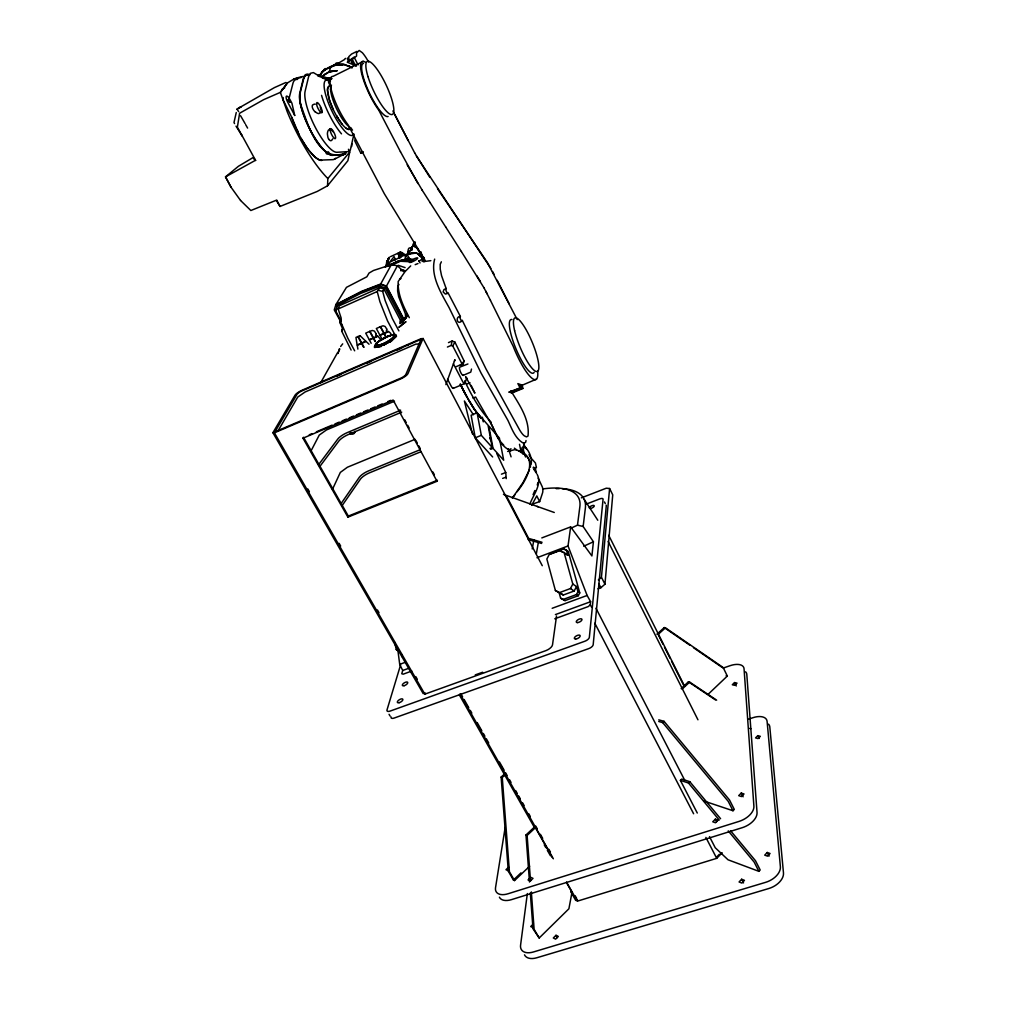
<?xml version="1.0" encoding="UTF-8"?>
<svg xmlns="http://www.w3.org/2000/svg" width="1009" height="1009" viewBox="0 0 1009 1009"><rect width="100%" height="100%" fill="white"/><g stroke="black" fill="none" stroke-linecap="round" stroke-linejoin="round"><path stroke-width="1.5" d="M406.703 313.458L406.677 315.88L399.942 322.716M386.321 264.837L386.661 261.949L388.112 260.99M330.511 89.7C332.869 86.03 324.759 81.174 330.675 79.724M406.741 313.648L406.677 315.88L400.787 321.846M506.228 478.632L505.749 472.54L496.705 453.419M276.441 200.614L280.035 206.454L317.242 191.433L327.521 185.807L327.849 178.555A76.81 21.353 64 0 1 287.149 111.507L280.363 92.361L287.464 82.902L293.96 79.017A639.365 183.007 70.3 0 1 302.99 76.507M517.037 491.761C527.972 478.594 539.903 454.655 514.716 449.661L507.615 451.439M530.356 467.129C531.831 459.511 524.983 453.508 518.525 450.973M347.638 57.942L347.512 59.405L348.849 60.225L347.638 61.65L354.247 57.021M722.154 852.756L716.718 858.331L577.35 901.163L577.463 899.864L575.71 900.406L570.829 891.792L571.989 892.322L568.887 908.794L539.184 938.004L532.992 928.759L530.305 892.927M597.959 588.802L600.872 587.73L604.959 584.198L612.74 494.839L609.6 488.507L606.27 488.205L581.323 497.866M604.959 584.198L601.427 577.274L609.6 488.507M591.728 607.393L590.29 604.832L590.606 601.705L587.124 595.461L568.029 545.97L570.653 526.887L541.82 537.911M562.278 488.697A94.203 35.668 -28.1 0 1 585.359 508.183L583.139 526.471L593.418 541.757L591.905 555.946L570.653 526.887M387.153 263.538L388.036 260.436L387.166 263.412A14.593 11.149 -36.3 0 0 387.166 263.778M414.585 242.601L412.996 246.095L413.917 242.929L415.279 242.589M447.416 347.046L451.212 345.419L452.082 341.029L454.92 342.089L464.165 361.096L461.138 364.564L456.093 366.696M303.709 78.576A43.841 11.881 64.1 0 1 308.729 74.792L306.03 75.019L303.999 77.605L300.051 93.471L299.988 100.635A36.034 9.989 64 0 0 300.77 104.936C307.821 123.312 318.112 164.29 345.57 152.927M411.823 250.459L412.467 246.259L409.326 252.906L400.724 256.891M536.498 379.132L522.296 385.173L522.826 388.515L511.727 393.106M570.93 528.224L577.476 525.172L579.86 506.695A89.965 33.865 -28.1 0 0 542.615 488.961M527.354 893.533L520.568 945.206A15.892 9.422 -33.4 0 0 533.395 951.979L765.642 882.333A16.51 10.393 -25.5 0 0 780.386 866.744L767.092 721.334A14.403 7.858 -24.5 0 0 752.941 717.702L748.602 719.14M556.539 615.982L552.516 644.827A6.836 3.065 -28.3 0 1 545.806 650.654L424.839 694.154L274.398 432.811L296.999 394.317A4.54 1.085 -28.9 0 1 301.868 390.937L423.061 338.469L542.262 565.696M412 249.046L412.467 246.259M505.168 827.393L495.533 887.68A15.867 8.829 -32.6 0 0 508.057 893.76L738.992 821.427A16.497 9.724 -25.7 0 0 753.9 806.241L744.049 668.74A14.403 7.353 -24.8 0 0 730.15 665.675L722.961 668.147M241.769 135.143L237.38 127.172L239.6 113.235L263.664 99.664L280.363 92.361L287.464 82.902M536.347 553.827L538.415 541.984M532.235 548.921L533.9 539.714M319.525 76.293L313.383 72.585L310.343 73.342L308.678 76.407L305.109 91.289A35.403 9.712 64.1 0 0 315.489 127.689A35.403 9.712 64.1 0 0 336.943 152.283L347.739 151.653L350.262 150.341L353.856 134.411M422.166 261.508L422.708 258.758A41.331 37.219 83 0 0 420.362 256.059L416.856 253.259A7.858 7.013 81.9 0 0 415.393 252.868A8.829 7.87 81.9 0 0 414.333 252.792L413.867 252.805A14.34 12.802 81.9 0 0 413.072 252.893A19.549 17.456 81.6 0 0 412.416 252.994A11.086 9.901 81.4 0 0 411.823 253.12M348.446 149.269L349.757 151.981L347.865 160.734L327.521 185.807M526.03 440.529L525.651 442.283L523.759 443.367C515.246 438.877 511.828 428.636 507.918 420.387L481.066 373.053L449.106 307.657C441.248 293.304 430.162 275.81 434.652 259.099M236.257 112.516L234 122.467L234.542 123.577M341.055 320.9L335.606 310.873L337.952 303.961L361.537 291.815L380.721 284.424L386.17 286.405L403.386 319.058M337.296 306.572L337.952 303.961M403.486 320.988L407.535 315.388L407.068 313.925L406.375 317.835L400.207 323.599M289.091 98.34L292.938 83.381A44.257 12.297 64 0 1 297.592 79.408M414.232 242.715L413.375 246.007L414.232 242.715L415.33 242.147L414.081 243.106M424.839 694.154L425.167 692.918L423.2 693.624L272.909 432.722L295.057 395.15A6.811 1.64 -28.9 0 1 302.359 390.092L421.371 338.557L405.795 374.553A4.894 1.274 -28.1 0 1 400.712 378.186L272.909 432.722M537.28 485.001L537.923 482.579M338.456 351.409L337.876 353.503L339.819 348.975M338.797 350.804L339.339 348.811M351.107 350.047L341.685 331.116L342.467 328.467L339.894 322.565L341.231 318.289L338.166 308.968L339.314 305.777L379.876 287.628L383.975 289.116L401.128 321.606M397.71 649.052L399.715 664.363L402.73 670.493L401.759 673.747L403.184 674.176L411.76 671.048M400.586 664.918L386.989 709.983A4.49 1.93 -31.3 0 0 390.13 711.08L584.879 641.232A4.629 2.106 -27.5 0 0 589.344 637.31L603.067 499.278A3.922 1.501 -26.4 0 0 599.661 498.938L586.506 504.021M355.345 138.801L354.739 140.793L360.793 153.154L363.341 151.943M329.199 71.803L336.892 70.731L329.199 71.803L330.75 66.859M403.65 271.585L397.407 265.796L391.353 264.661L373.481 270.488L369.042 273.061L366.86 276.781L346.453 287.363L335.947 304.516L334.256 309.902L340.525 321.417M347.903 517.138L437.036 481.28L437.376 480.259L348.345 516.091L347.903 517.138L302.977 438.196L303.495 437.238L348.345 516.091M466.688 377.984L464.909 383.281A4.276 1.148 67.2 0 1 462.488 381.225L453.419 363.808M464.165 361.096L462.967 364.438L461.138 364.564M533.345 504.008A6.975 2.573 -27.4 0 1 535.993 502.873L539.651 501.65L542.64 492.632A64.992 23.396 -28.1 0 0 542.3 486.88L538.213 478.127M389.26 257.308L388.251 260.12L389.096 257.497M445.89 384.618L454.908 359.746M454.92 342.089L452.751 345.961L461.643 363.152M341.685 331.116L342.745 328.53M339.894 322.565L340.954 320.042M423.061 338.469L407.951 373.633A7.353 1.917 -28.1 0 1 400.308 379.094L274.398 432.811M533.067 494.675L534.871 490.525M387.279 260.852L386.485 265.405A20.155 10.834 57.7 0 0 386.233 265.506L385.261 266.931M338.166 308.968L377.202 291.525L379.876 287.628M529.574 469.576L523.103 482.441L512.332 498.105M441.349 261.81L440.189 264.371L440.239 269.138L441.551 275.659L446.155 288.587L443.96 289.57L443.14 291.954L445.398 294.073L448.021 293.291A2.636 0.681 66.4 0 1 446.23 291.046A2.636 0.681 66.4 0 1 446.016 288.486L446.155 288.587M332.44 489.428L340.336 472.414L347.386 467.243L415.103 439.293M462.16 320.521C457.468 326.26 454.769 316.523 460.23 316.448A2.623 0.668 66.7 0 0 460.596 319.361A2.623 0.668 66.7 0 0 462.299 320.95L462.261 320.32L486.023 368.979L519.711 430.074A17.128 4.225 67.9 0 0 525.323 436.317L526.484 436.922L528.022 436.052C529.927 419.34 519.143 404.495 510.907 390.836M529.927 504.008C533.294 494.7 542.426 484.118 537.103 474.268M398.921 284.412L397.723 286.72L397.622 290.945L398.643 296.659L405.24 313.433M410.701 265.897L405.076 271.585L398.189 281.524C397.521 294.401 403.461 306.572 409.339 317.684M310.785 451.389L319.26 435.081L326.437 429.96L394.519 401.191M555.391 590.505L559.516 592.598L570.463 588.537L572.797 584.047L564.081 552.516L559.97 550.51L549.173 554.597L546.853 559.024L555.391 590.505L563.299 595.02L574.184 590.997L576.505 586.532L572.797 584.047M559.188 592.939L560.6 598.148L563.173 599.447L576.492 594.541L577.955 591.741L576.505 586.532M560.6 598.148L565.015 600.607L578.296 595.714L579.759 592.926L568.206 551.355L563.842 548.82L550.725 553.79M401.077 254.23L399.299 255.542L401.077 254.23A16.371 4.427 65.9 0 1 405.53 255.643M403.764 318.894L386.472 286.077L397.407 265.796M403.827 323.183L385.287 288.044L386.17 286.405M399.64 253.423L398.076 253.385L399.64 253.423L399.577 258.001M531.642 505.345L536.788 495.911L539.651 501.65M399.299 255.542L401.292 254.47M335.947 304.516L361.336 291.437L380.696 283.983L391.353 264.661M336.93 305.639L360.579 293.468L379.825 286.064L380.721 284.424M320.648 382.789L337.473 352.797M386.674 266.717L389.272 263.172L389.89 264.509M536.511 473.196L535.136 467.861L536.384 467.356L535.426 462.967L530.318 457.254L529.069 454.517M385.4 266.641L385.816 265.985A19.675 10.607 56.9 0 1 386.132 265.531L389.272 263.172L386.397 265.329M535.968 472.59L534.127 469.589L536.384 467.356M368.689 62.129A21.403 5.07 64.4 0 0 362.395 52.758L359.204 50.45L356.518 53.023L356.581 56.063L350.981 60.149L353.402 65.144L354.487 64.084L356.442 66.001M341.559 326.084L342.064 325.213M534.127 469.589L534.808 468.428M398.883 330.876L392.274 318.415L385.135 300.468L382.676 291.361L383.975 289.116M278.043 430.818L297.731 397.092L305.033 392.022L415.746 344.145L419.542 343.981M533.118 467.949L533.597 467.129L535.375 469.097M335.606 310.873L336.628 309.183M413.223 244.09L413.917 242.929M408.607 254.218L407.207 254.747L404.836 258.518A22.173 20.722 31.3 0 1 413.69 259.817M376.357 343.489L375.499 344.649M319.727 75.662L323.044 70.857L336.413 64.198L344.498 64.475L352.166 67.616L343.06 64.21L335.581 64.614A46.565 43.69 53.8 0 0 323.914 70.428L319.172 76.116A22.198 20.735 56.3 0 1 322.35 71.879M332.314 139.696L331.204 140.629A5.411 2.674 81.2 0 1 329.615 140.213A5.222 2.56 80.4 0 1 328.644 139.015M513.039 497.21L515.12 494.423M340.651 346.478L342.694 343.855M327.849 178.555L349.757 151.981M390.18 265.935L392.135 263.778L396.461 261.684A22.223 20.798 30.9 0 1 410.423 260.372M709.491 836.625L715.242 847.749L728.044 859.794L758.882 871.335L760.181 869.972L755.501 860.753L730.554 830.722M741.653 879.255L739.067 881.967L741.867 883.064L744.465 880.34L741.653 879.255L743.545 882.925M767.256 852.479L764.721 855.14L767.546 856.149L770.081 853.5L767.256 852.479L769.085 856.136M716.667 857.045L719.392 854.257M704.282 801.146L732.988 810.744L734.3 809.42L729.557 800.036L664.023 721.321L658.751 719.846M715.368 819.157L712.745 821.793L715.495 822.751L718.118 820.103L715.368 819.157L716.642 821.641M741.249 793.074L738.689 795.66L741.464 796.555L744.024 793.957L741.249 793.074L743.116 796.795M556.009 935.293L553.31 937.979L555.618 939.139L558.33 936.466L556.009 935.293L557.346 937.613M757.822 735.649L755.552 737.894L758.062 738.588L760.345 736.33L757.822 735.649L759.209 738.462M353.402 65.144L354.487 64.084M689.803 781.685L681.718 779.074L680.394 780.373L688.466 782.997L689.803 781.685L720.59 818.728M533.395 923.929L530.721 926.539L532.941 927.662M399.968 321.354L403.524 318.062M390.306 342.001L396.423 336.161L395.44 334.483L391.744 334.925L394.38 334.509M529.851 878.196L528.022 879.936L530.28 880.983L533.017 878.36L530.759 877.326M734.577 682.563L732.282 684.758L734.741 685.338L737.049 683.143L734.577 682.563L736.242 685.994M708.167 694.255L727.325 676.055L723.163 667.542L665.448 627.825L664.25 627.573L656.909 634.207M505.32 773.285L501.132 777.069L508.309 871.234L513.43 880.037L520.972 872.873M513.43 880.037L514.54 880.567L529.637 866.214M658.726 721.485L662.673 722.595L664.023 721.321M508.675 867.16L505.976 869.708L508.145 870.704M530.52 880.983L527.114 835.452L535.401 827.683L552.327 857.587M689.651 682.097L688.428 681.794L681.163 688.605L682.387 688.907L689.651 682.097L716.655 700.17M529.498 882.017L525.979 834.973L534.265 827.216L535.401 827.683M665.448 627.825L658.108 634.447L663.052 644.284M514.54 880.567L509.419 871.751L502.255 777.485L505.383 774.647M330.422 81.212L329.123 78.677L327.786 79.862L322.237 77.92M590.29 604.832L588.297 606.548L554.773 618.794M374.944 347.638C373.57 342.064 382.941 339.667 386.51 337.17M598.35 579.923L601.427 577.274M334.307 159.258L345.797 153.368L343.287 154.68L332.402 155.361A36.21 10.04 64 0 1 310.343 130.275A36.21 10.04 64 0 1 299.787 93.03L303.444 78.134A44.358 12.02 64.1 0 1 309.107 74.464M391.744 340.626L383.332 345.292L391.744 340.626L396.423 336.161C396.133 332.491 389.777 335.783 387.595 336.628L391.593 335.139M400.283 323.221L403.587 320.61M238.641 111.633L237.014 109.186L238.338 108.304L274.423 87.606L285.925 82.473M237.014 109.186L241.075 106.828L239.688 107.522M531.138 464.115C532.437 458.111 528.956 450.077 524.125 446.142L523.33 449.762L524.781 455.109M419.076 261.104L422.708 258.758A40.511 36.438 82.7 0 0 420.312 256.034M377.265 343.022L374.289 347.046M380.633 340.411L383.281 338.772M331.015 67.414L335.556 63.971A18.566 4.667 64.2 0 1 338.545 63.542M377.871 342.064L379.296 341.231M511.021 448.765L509.028 449.913C499.304 444.755 495.419 432.874 491.068 423.364M281.99 89.322L284.74 87.77M350.981 60.149L347.285 62.23L353.97 64.98M230.998 187.182L225.524 176.865L255.491 160.292L252.956 157.631L238.414 166.283L225.524 176.865L231.011 187.182L240.546 200.463M399.261 257.61L399.059 257.724A12.877 2.081 -28.6 0 1 398.467 257.989M356.858 51.409L351.561 54.045L348.786 56.668L348.925 60.073M333.386 66.216L344.637 59.443A18.591 4.566 64.3 0 1 345.734 58.408M351.359 62.672L353.011 61.852C354.096 65.181 351.082 59.38 353.011 61.852M363.265 61.36L333.046 76.356A31.254 8.059 64.3 0 0 332.39 93.761A31.254 8.059 64.3 0 0 348.181 124.99L384.29 193.652L425.256 260.688M330.069 81.048L329.527 79.837L331.658 78.79M393.712 260.221L389.537 262.365L394.103 256.627L395.389 259.767M583.744 546.235L593.418 541.757M390.42 256.702L400.333 252.136M399.45 253.763L397.887 253.726L399.45 253.763L399.614 258.228A16.749 4.54 65.9 0 1 404.634 255.706M396.6 262.05L392.35 264.106A21.82 20.394 31 0 0 389.197 265.884M392.186 264.963L400.409 261.255L408.998 261.672M448.475 342.619L452.082 341.029M460.306 365.069L463.181 363.808M336.892 376.105L341.219 374.238M367.15 363.013L371.476 361.134M397.42 349.909L401.746 348.042M309.221 434.816L312.071 433.605M316.359 431.802L332.087 425.142M334.95 423.931L339.238 422.128M342.089 420.917L346.377 419.101M349.24 417.89L353.528 416.074M356.391 414.863L360.68 413.047M363.53 411.849L367.818 410.032M370.681 408.822L374.97 407.005M377.833 405.795L382.121 403.978M387.834 401.569L390.697 400.359M302.977 438.196L393.144 400.068L437.036 481.28M463.118 375.398L470.762 372.119L471.506 369.067M400.636 410.184L347.172 432.647A9.258 2.56 -28.9 0 0 337.851 438.978L319.222 463.825A4.755 1.337 -29.4 0 1 318.415 464.67M453.218 388.377L464.569 383.609M401.708 412.139L348.244 434.576A9.245 2.573 -28.9 0 0 338.936 440.92L320.345 465.805A4.755 1.35 -29.4 0 1 319.538 466.65M508.725 392.123L520.694 387.771L520.354 385.337L522.826 388.515M509.558 392.387L520.694 387.771M510.907 392.842L522.031 388.238M493.048 448.374L488.785 426L499.379 437.994L503.693 460.218L493.048 448.374L490.803 449.282L490.021 448.412L492.266 447.504L488.015 425.117L477.118 412.782L471.14 415.254L475.264 437.805L492.657 456.963M415.191 264.648L417.991 263.551M420.223 449.686L368.487 470.913A9.157 2.775 -29 0 0 359.305 477.295L341.496 502.999A4.704 1.45 -29.5 0 1 340.714 503.869M421.257 451.603L369.534 472.805A9.157 2.787 -29 0 0 360.377 479.187L342.593 504.929A4.704 1.463 -29.5 0 1 341.811 505.799M475.264 437.805L481.318 435.346L492.266 447.504M430.843 260.663L424.789 261.445M467.192 383.899L470.017 382.764M329.527 79.837L330.372 80.152M501.448 474.167L505.749 472.54M472.944 398.038L475.643 397.029L492.72 426.744L498.396 438.549M536.977 557.737L568.029 545.97M329.968 128.925L328.467 130.098A6.458 3.784 79.5 0 0 327.736 131.674L327.597 132.242A6.432 3.683 80.4 0 0 327.395 133.97L327.887 137.262A5.36 2.699 81 0 0 328.631 139.053M408.241 254.356L410.461 253.549A13.432 12.007 79.7 0 1 411.168 253.297A21.479 19.209 78.9 0 1 411.823 253.12M399.715 664.363L405.416 662.257M552.175 608.288L587.124 595.461M402.73 670.493L408.468 668.387M555.391 614.595L590.606 601.705M382.991 345.128L379.296 346.781L374.566 346.982L381.188 346.528M502.671 478.38L505.547 477.345M475.264 674.895L482.63 672.246M343.287 154.68L344.687 154.301M396.36 261.861L404.584 259.994L411.697 261.142M293.96 79.017L301.098 77.504M400.724 270.753L403.714 270.235M305.323 75.498L309.851 74.78M330.031 71.551L336.892 70.731M399.627 278.761L400.939 278.648M301.111 138.435L306.95 147.743A37.005 10.506 63.9 0 0 309.208 150.782L315.262 157.29L319.714 160.116L332.882 159.649A44.257 12.297 64 0 0 335.455 158.325M330.284 128.862L333.109 131.775M522.296 385.173L517.857 383.609L519.887 387.494M467.924 363.972L459.89 367.099A4.477 1.198 67.1 0 0 460.558 372.094A4.477 1.198 67.1 0 0 463.484 375.058M404.067 255.227L406.274 255.706M378.602 290.453L382.676 291.361M577.476 525.172L583.139 526.471M726.102 675.778L727.325 676.055M330.649 86.257L328.984 86.257L327.711 88.224A24.128 6.319 64.2 0 0 327.521 90.356L329.552 100.282L333.361 109.792M749.599 728.372L750.847 728.712M400.687 269.592L404.899 270.74M528.186 539.588L541.619 543.447M542.06 542.287L528.666 538.402L507.451 497.878L505.257 495.318M398.227 265.317L405.101 267.599M318.365 74.906L329.123 78.677M317.885 75.952L321.467 77.214M322.817 77.693L328.202 79.61M537.065 506.379L554.269 512.484M503.453 494.372L538.15 506.77M451.212 345.419L452.751 345.961M380.696 283.983L386.472 286.077M379.825 286.064L385.287 288.044M501.132 777.069L502.255 777.485M525.979 834.973L527.114 835.452M394.62 642.165L396.26 649.544L398.58 650.54M565.078 553.827L567.802 555.164L566.39 550.056M396.26 649.544L398.769 650.944M348.471 65.635L352.179 67.717M348.723 126.566L350.955 127.979M563.173 599.447L565.015 600.607M559.516 592.598L563.299 595.02M576.492 594.541L578.296 595.714M570.463 588.537L574.184 590.997M577.955 591.741L579.759 592.926M688.428 681.794L715.419 699.868M664.25 627.573L689.689 645.079M693.511 647.702L721.939 667.264M346.1 128.231L348.647 129.442L350.287 128.837A23.875 6.256 64.2 0 1 333.26 109.59A23.875 6.256 64.2 0 1 330.271 86.156M559.97 550.51L562.48 552.276M564.081 552.516L567.802 555.164M563.842 548.82L565.658 550.119M509.167 449.875L510.554 451.01M314.985 111.658L317.267 113.185A6.71 4.112 53.3 0 0 318.781 113.588L321.783 111.974L320.269 107.295M418.672 254.394L417.991 253.839A7.366 6.559 81.1 0 0 417.688 253.65L417.537 253.574A8.236 7.353 81.9 0 0 416.2 253.032L408.948 254.091A16.472 4.364 66 0 1 408.96 251.96M369.042 344.233L366.09 341.471L361.89 343.3L363.972 347.159M500.628 441.816L503.718 445.12M254.091 158.728L255.491 160.292M524.226 447.592C520.505 444.565 522.145 452.574 523.028 454.214M240.546 200.463L250.85 210.515L276.731 200.072L280.035 206.454M424.411 260.852L423.465 260.12L424.032 261.861M401.166 254.697L400.951 254.457A16.371 4.427 65.9 0 0 400.573 256.942M523.785 444.553L526.572 449.03M491.169 422.241L487.032 417.524A65.825 16.976 67.2 0 1 464.657 380.86M662.673 722.595L728.233 801.36L732.988 810.744M688.466 782.997L719.266 820.065M728.233 830.874L754.19 862.115L758.882 871.335M342.215 124.347L336.943 116.615M473.347 414.724L464.392 400.989L472.452 433.984M475.895 411.306L481.306 418.344M467.369 379.144L465.603 376.735L474.873 393.132L471.153 385.388M584.236 499.442L597.795 520.24M437.515 188.721L487.498 262.731L517.251 319.626M429.847 177.382L414.762 153.053M430.036 202.494L445.877 227.277M445.751 227.075L461.378 251.544M422.153 190.133L430.212 202.771M422.355 190.436L407.182 164.795M461.34 251.481L483.942 287.742M476.74 275.671L480.435 281.599M417.978 183.588L400.409 151.627M421.182 255.075L424.448 260.322M469.261 400.863L474.911 409.982M421.951 256.349L417.146 248.164L413.539 245.956L416.086 246.991L418.697 250.573M490.878 268.444L416.339 155.979M328.543 80.783L329.199 81.893M389.045 714.296L390.067 716.037M407.207 254.747L410.449 260.297M539.184 938.004L534.127 929.339L531.339 891.906M418.785 260.751L420.059 262.945M307.808 488.961L309.385 491.673M339.112 543.346L340.676 546.071M377.442 609.978L379.006 612.69M415.771 676.61L417.335 679.322M459.36 694.936L534.265 827.216M544.255 844.861L545.793 847.585M547.332 850.297L550.409 855.733M461.063 694.078L462.601 696.79M464.14 699.502L468.744 707.65M470.282 710.374L471.821 713.086M477.194 722.595L481.81 730.743M483.336 733.455L484.875 736.179M486.414 738.891L488.722 742.965M499.468 761.972L504.084 770.132M505.623 772.844L507.149 775.555M509.457 779.629L511.008 782.366M515.637 790.564L517.188 793.301M518.727 796.025L520.278 798.762M522.599 802.861L524.138 805.586M528.779 813.784L530.318 816.521M535.729 826.081L537.28 828.818M540.37 834.279L542.691 838.378M548.871 849.313L550.422 852.05M575.143 895.765L576.694 898.502M460.041 693.851L553.361 858.785M566.516 882.03L577.35 901.163M566.705 882.976L571.989 892.322M424.436 258.96L423.137 256.576L424.221 259.136M354.663 350.791L347.853 338.28L340.348 321.013M399.501 410.146L400.977 412.895M404.697 419.769L406.186 422.519M407.661 425.268L409.149 428.018M415.834 440.391L417.322 443.14M418.811 445.89L420.286 448.639M432.911 472.01L434.4 474.76M363.644 347.31L361.55 343.451L357.287 345.318L357.88 349.101M375.398 341.458L373.633 338.166L377.997 336.262L380.645 339.529M375.108 341.584L373.343 338.292L369.408 340.008L371.173 343.3M381.78 338.671L380.015 335.379L383.975 333.651L385.728 336.956M386.018 336.829L384.252 333.525L388.654 331.595L390.218 332.869A4.591 4.225 28.1 0 1 391.29 334.887M414.876 153.28L392.905 110.927M394.242 333.512L387.519 320.862L379.914 301.716L377.202 291.525M492.556 271.497L494.095 274.398M484.005 287.868L487.07 293.758M321.783 160.456A36.122 10.267 63.9 0 1 291.74 117.284L283.088 99.866A5.827 1.677 63.5 0 1 283.214 97.532M447.618 379.334L451.111 386.006A4.263 1.186 67.2 0 0 453.571 388.049M408.141 140.592L394.784 114.673M497.16 280.25L509.305 304.024M680.394 780.373L697.282 813.027M594.806 623.209L693.612 813.759M705.884 837.432L716.718 858.331M466.776 396.562L460.394 384.227A65.762 17.166 67.2 0 0 481.343 418.521L473.36 407.901L464.228 392.198A66.14 17.267 67.2 0 1 460.23 384.139M595.953 608.238L684.657 780.108M485.682 291.046L490.437 300.341M598.741 583.568L600.872 587.73M448.135 292.988L460.457 316.599M299.156 134.815L291.74 117.284M400.485 151.791L378.766 110.17A31.443 7.504 64.6 0 1 362.231 75.776A31.443 7.504 64.6 0 1 365.485 62.255M490.387 300.266L513.089 346.087A35.933 8.173 67.3 0 0 530.368 376.773A35.933 8.173 67.3 0 0 537.646 371.022M352.128 59.026L355.673 66.014M354.575 58.017L358.069 64.929M608.717 535.325L684.594 686.234M664.464 647.097L670.127 658.347M671.54 661.147L684.089 686.107M608.061 541.354L697.951 719.795M604.467 501.952L605.274 503.567M489.693 437.893L490.967 440.719M336.93 115.934L337.965 118.343M525.172 456.055L525.563 457.001M508.422 448.753L511.084 456.85M420.879 251.745L422.758 257.623M401.468 654.097L402.036 656.657M519.496 444.301L521.262 452.688M482.352 417.234L483.273 421.838M477.118 412.782L481.318 435.346M411.508 247.205L411.584 249.677M454.403 361.172A12.865 3.456 -27.4 0 1 454.945 360.188M606.081 505.181A3.91 1.513 -26.4 0 1 606.295 505.736L593.191 644.675A4.616 2.119 -27.5 0 1 588.739 648.61L394.229 718.03A4.477 1.942 -31.4 0 1 391.076 716.907M589.231 507.905A2.75 1.059 -26.5 0 1 592.523 505.522A2.75 1.059 -26.5 0 1 593.834 506.732A2.75 1.059 -26.5 0 1 589.861 508.486M354.575 432.394A3.027 2.712 25.1 0 1 350.388 432.445M354.916 431.31A3.141 2.813 25.1 0 1 349.896 433.416M407.51 345.545A4.591 4.238 25.5 0 1 408.33 345.28M327.635 78.248A21.706 20.218 54.8 0 1 330.763 78.765M324.23 69.608A18.515 4.793 64.1 0 1 325.39 68.562M534.139 372.359A29.021 6.596 67.3 0 1 516.053 349.051A29.021 6.596 67.3 0 1 511.967 319.538M388.099 116.489A29.299 6.987 64.6 0 1 368.878 91.882A29.299 6.987 64.6 0 1 363.517 63.353M362.508 151.564A35.756 9.384 64.4 0 1 360.793 153.154M349.177 126.831A23.888 6.218 64.3 0 1 334.925 105.024A23.888 6.218 64.3 0 1 331.507 85.109M352.532 130.136A9.018 2.346 64.5 0 1 351.296 128.408M328.846 152.296A23.182 21.504 50.6 0 1 326.929 154.112M328.228 151.968A22.665 21.038 50.8 0 1 326.121 153.482M297.983 131.296A31.695 29.45 53.6 0 1 296.318 129.644M324.898 77.718A22.173 20.659 54.8 0 1 331.847 78.576M332.188 154.894A35.681 9.888 64 0 1 310.457 130.174A35.681 9.888 64 0 1 300.051 93.471M346.1 152.119A43.841 11.881 64.1 0 1 343.085 154.213M351.813 143.757A43.589 11.679 64.1 0 1 351.649 146.532M241.567 134.714A69.911 0.996 61.4 0 1 255.63 160.507M245.654 124.662A281.17 2.119 61.5 0 1 247.596 128.08M236.005 126.15A272.695 3.91 61.3 0 1 242.236 136.215M240.533 115.694A281.574 2.132 61.5 0 1 245.124 123.653M341.509 133.856A34.394 9.081 64.2 0 1 321.556 95.363M353.793 133.932A30.598 8.034 64.2 0 1 330.775 108.581A30.598 8.034 64.2 0 1 329.918 81.061M332.73 138.813A6.659 3.04 87.4 0 1 332.529 139.255M315.123 104.217A6.722 3.531 44 0 0 314.24 104.154L312.601 104.974A5.36 2.876 51.2 0 0 313.282 109.577A5.638 3.191 51 0 0 314.972 111.709M516.494 449.673A46.78 11.843 67.7 0 1 514.363 448.16M523.86 442.938A46.78 11.843 67.7 0 1 523.57 445.751M499.405 897.178A15.841 8.879 -32.6 0 0 511.487 899.637L742.183 827.708A16.472 9.787 -25.6 0 0 757.04 812.51L746.799 674.416A14.378 7.404 -24.7 0 0 745.563 671.805M556.173 488.659A94.203 35.668 -28.1 0 1 559.289 488.608M408.658 253.726A9.308 8.766 32.2 0 1 409.566 252.767M408.141 253.763A16.396 4.364 66 0 1 408.355 251.443M408.569 250.926A16.396 4.364 66 0 1 408.948 250.434M399.854 254.508A16.358 4.452 65.9 0 1 401.532 254.659M407.825 258.834A3.178 0.883 62.9 0 1 409.793 259.515M398.82 257.762A18.376 4.982 65.9 0 1 399.11 253.171M399.299 252.83A18.376 4.982 65.9 0 1 405.656 256.059M408.33 254.205A18.414 4.881 66 0 1 410.524 248M399.98 254.016A16.749 4.553 65.9 0 1 402.276 254.621M423.856 261.697A3.178 0.643 59.4 0 1 424.184 260.398M399.652 257.699A9.712 1.223 -25.7 0 1 400.813 257.131M398.366 258.178A12.751 1.904 -28.4 0 1 395.187 259.654M393.56 260.259A9.85 1.148 -19.7 0 1 394.923 259.628M421.396 255.176A22.198 5.032 53.5 0 1 420.034 252.83M419.933 252.742A21.794 6.622 50.8 0 1 419.063 251.102M418.584 254.596A34.029 30.346 81 0 1 420.198 256.185M388.263 265.96A22.211 20.76 31 0 1 392.224 263.601M397.823 261.697A21.832 20.432 30.9 0 1 410.688 261.054M389.297 265.708A21.82 20.394 31 0 1 392.438 263.929M399.274 261.066A21.832 20.432 30.9 0 1 410.789 260.877M524.491 954.829A15.867 9.472 -33.4 0 0 536.801 957.768L768.782 888.525A16.472 10.443 -25.5 0 0 783.476 872.911L769.804 726.934A14.391 7.895 -24.5 0 0 768.492 724.147M388.137 259.338L388.137 260.284L388.755 257.736L388.137 259.338M405.643 313.875L405.504 315.338L405.643 313.875M388.377 258.43L388.162 260.246L388.377 258.43M376.13 333.739L375.714 335.77L377.606 336.06L373.469 337.864L369.937 331.293L372.296 330.473L374.389 331.103L376.13 333.739M386.788 329.174L386.359 331.116L388.251 331.431L384.101 333.235L380.582 326.626L383.042 325.793L385.135 326.487L386.788 329.174M289.823 102.325L288.271 99.752L289.823 102.325M387.065 260.839L387.746 260.385L387.065 260.839M324.797 74.325L323.132 75.789L329.161 71.853L324.797 74.325M323.246 71.084L322.174 72.005L324.898 69.898L323.246 71.084M400.724 325.793L398.87 327.32L405.984 321.669L400.724 325.793M357.829 336.602L355.963 337.422L357.11 345.002L361.373 343.136L357.829 336.602M359.999 335.644L358.182 336.438L361.714 342.984L365.8 341.206L359.999 335.644M369.66 331.419L365.725 333.147L369.244 339.705L373.191 337.99L369.66 331.419M380.292 326.752L376.344 328.493L379.863 335.089L383.824 333.361L380.292 326.752M338.696 64.816L334.61 65.421A22.223 20.773 56.6 0 1 342.858 65.043L338.696 64.816M294.716 115.455L287.767 102.287A5.638 1.614 63.6 0 1 286.379 96.183A5.638 1.614 63.6 0 1 290.226 100.03L291.929 103.259L294.716 115.455M379.397 344.964A9.787 2.321 -28 0 0 393.636 336.438A9.787 2.321 -28 0 0 382.197 339.15A10.065 2.384 -28 0 0 379.245 345.103A10.065 2.384 -28 0 0 393.876 336.338A10.065 2.384 -28 0 0 382.121 339.112A9.787 2.321 -28 0 0 379.397 344.964M399.261 702.668A3.128 1.337 -31.1 0 0 402.818 699.262A3.128 1.337 -31.1 0 0 398.252 700.561A3.128 1.337 -31.1 0 0 399.261 702.668M575.647 639.025A3.216 1.45 -27.7 0 0 580.188 635.998A3.216 1.45 -27.7 0 0 575.962 636.137A3.216 1.45 -27.7 0 0 575.647 639.025M404.218 685.679A3.065 1.299 -30.8 0 0 407.686 682.361A3.065 1.299 -30.8 0 0 403.209 683.661A3.065 1.299 -30.8 0 0 404.218 685.679M577.526 622.591A3.153 1.4 -27.5 0 0 581.979 619.64A3.153 1.4 -27.5 0 0 577.829 619.816A3.153 1.4 -27.5 0 0 577.526 622.591M514.603 330.599A29.047 6.533 67.3 0 0 536.548 371.564A29.047 6.533 67.3 0 0 527.278 331.81A29.047 6.533 67.3 0 0 514.603 330.599M368.008 76.671A29.324 6.912 64.7 0 0 392.274 114.471A29.324 6.912 64.7 0 0 379.334 72.598A29.324 6.912 64.7 0 0 368.008 76.671M330.157 130.312A5.562 1.513 64.3 0 0 334.711 138.611A5.562 1.513 64.3 0 0 333.752 132.065A5.562 1.513 64.3 0 0 330.157 130.312M316.574 104.23A5.625 1.526 64 0 0 321.19 112.655A5.625 1.526 64 0 0 320.282 106.134A5.625 1.526 64 0 0 316.574 104.23M411.395 262.138A4.692 0.946 -27.5 0 0 417.726 258.102A4.692 0.946 -27.5 0 0 411.495 260.246A4.692 0.946 -27.5 0 0 411.395 262.138"/></g></svg>
